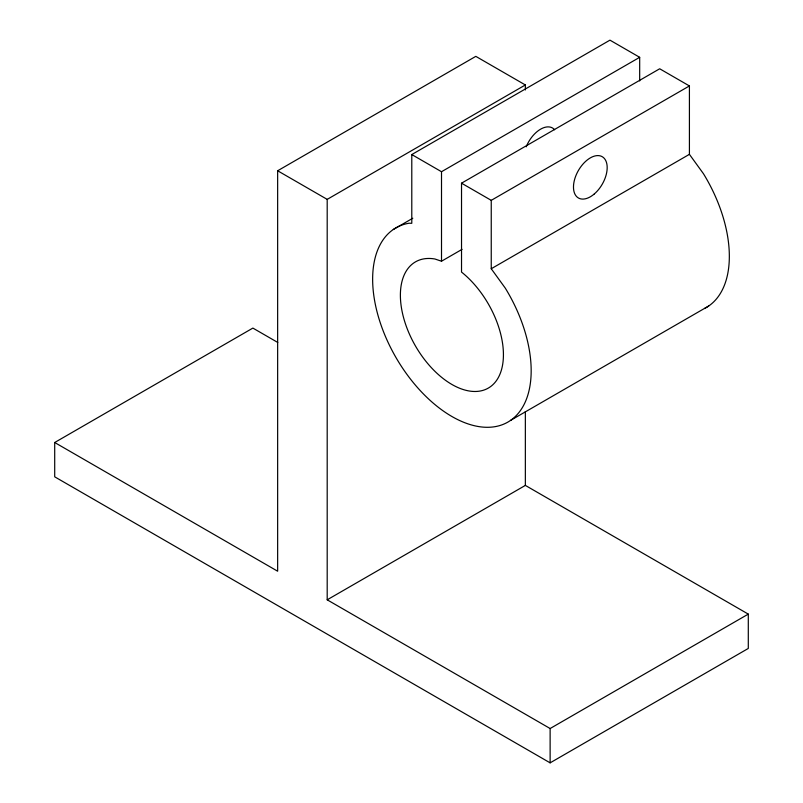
<?xml version="1.0" encoding="UTF-8"?>
<svg xmlns="http://www.w3.org/2000/svg" width="803" height="803" viewBox="0 0 803 803"><rect width="100%" height="100%" fill="white"/><g stroke="black" fill="none" stroke-linecap="round" stroke-linejoin="round"><path stroke-width="1.2" d="M525.353 84.957L327.192 199.375L327.192 599.811L525.353 485.403L748.296 614.114L748.296 648.443L550.125 762.85L54.704 476.821L54.704 442.503L277.647 571.214L277.647 170.768L475.808 56.361L525.353 84.957L525.353 89.966M704.522 308.513A112.099 64.722 60 0 0 703.458 173.729L689.416 154.337L689.416 85.941L491.245 200.348L491.245 268.744L505.298 288.147A112.099 64.722 60 0 1 505.619 423.291A112.099 64.722 60 0 1 389.154 344.658A112.099 64.722 60 0 1 409.128 223.214L411.788 223.304L411.788 154.557L609.959 40.15L639.68 57.314L639.68 80.932M411.788 154.557L441.509 171.722L639.68 57.314M462.086 249.342L441.509 261.216L434.925 258.998A72.862 42.067 60 0 0 411.999 339.559A72.862 42.067 60 0 0 496.174 380.963A72.862 42.067 60 0 0 461.524 272.076L461.524 183.184L659.695 68.777L689.416 85.941M393.309 229.497L412.802 218.235M54.704 442.503L252.875 328.086L277.768 342.459M491.245 268.744L689.416 154.337M510.487 420.441L708.658 306.033M327.192 599.811L550.125 728.522L748.296 614.114M461.524 183.184L491.245 200.348M277.647 170.768L327.192 199.375M550.125 728.522L550.125 762.85M525.353 411.568L525.353 485.403M441.509 171.722L441.509 261.216M526.206 146.819A23.819 13.751 -60 0 1 554.622 129.755M594.31 193.945A23.819 13.751 -60 0 0 602.521 156.876A23.819 13.751 -60 0 0 574.165 181.197A23.819 13.751 -60 0 0 594.31 193.945"/></g></svg>
